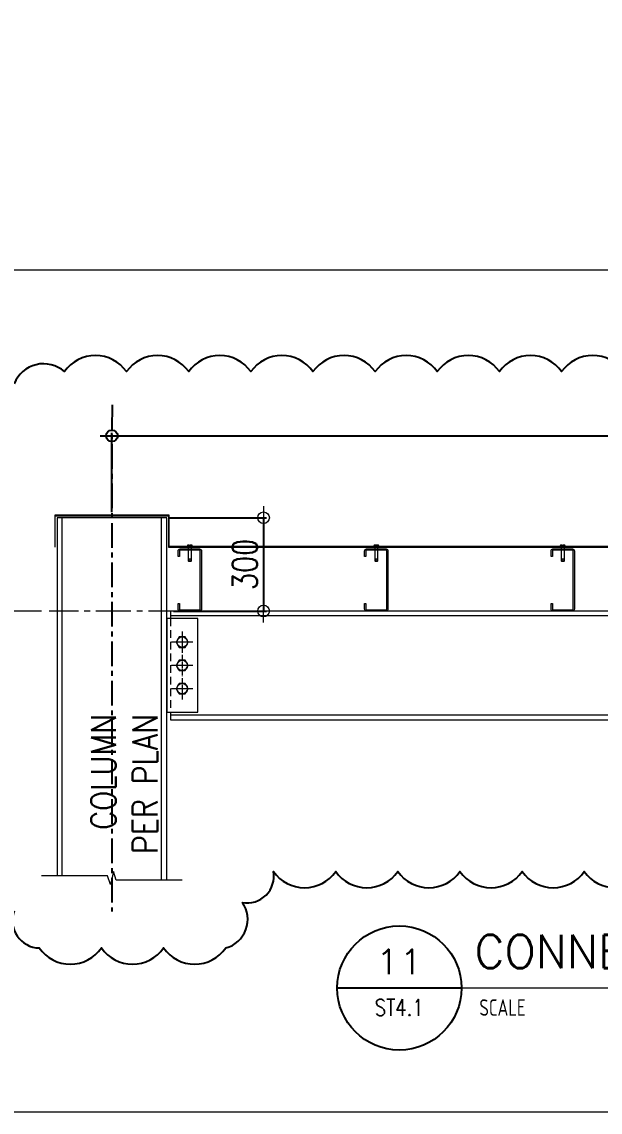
# Model space of a CAD drawing. Header units: millimetres. Extents: x -14320 to 437400, y -59080 to 73710.
# Drawn here: x 33216 to 35077, y 0 to 3512 of the extents above; entities that cross this region are included whole.
import ezdxf
from ezdxf.enums import TextEntityAlignment as Align

# ---------------------------------------------------------------- set-up
doc = ezdxf.new("R2010")
doc.units = ezdxf.units.MM
doc.header["$LTSCALE"] = 10
doc.header["$MEASUREMENT"] = 0
for name, pattern in [('CENTER', [50.8, 31.75, -6.35, 6.35, -6.35]), ('CENTER2', [1.125, 0.75, -0.125, 0.125, -0.125]), ('HIDDEN', [0.375, 0.25, -0.125]), ('PHANTOM2', [1.25, 0.625, -0.125, 0.125, -0.125, 0.125, -0.125])]:
    doc.linetypes.add(name, pattern=pattern)
for name, color, linetype, lineweight in [('.1 - NUMBER 9', 9, 'Continuous', 9), ('BOLT', 33, 'Continuous', 20), ('CEE STEEL PURLINS', 46, 'Continuous', 15), ('GUTTER', 1, 'Continuous', 15), ('HATCH 000', 251, 'Continuous', 5), ('OUTLINE', 1, 'HIDDEN', 15), ('REVCLOUD', 6, 'Continuous', 25), ('S-ANNO-DIMS', 1, 'Continuous', 5), ('S-Anno-Symb', 143, 'PHANTOM2', 13), ('S-Anno-Text', 52, 'Continuous', 15), ('S-BEAM-IDEN', 2, 'Continuous', 9), ('S-BRACE', 2, 'Continuous', 9), ('S-DETL-FAST', 40, 'Continuous', 9), ('S-DETL-LN03', 3, 'Continuous', 9), ('S_GRID LINES', 252, 'Continuous', 5)]:
    doc.layers.add(name, color=color, linetype=linetype, lineweight=lineweight)
for name, color, linetype in [('A-ANNO_DIM', 1, 'Continuous'), ('A-NEW', 240, 'Continuous'), ('A_LINE', 1, 'Continuous'), ('TARGET-MAIN', 1, 'Continuous')]:
    doc.layers.add(name, color=color, linetype=linetype)
doc.layers.add('S-DETL-GRID', color=62, linetype='Continuous', lineweight=9, plot=False)
doc.styles.add('1', font='simplex.shx', dxfattribs={"width": 0.85, "height": 40})
doc.styles.add('ARCHITEXT', font='architxt.shx', dxfattribs={"width": 0.85})
doc.styles.add('ROMANS', font='romans.shx', dxfattribs={"width": 0.8, "height": 80})
doc.styles.add('SIMPLEX', font='SIMPLEX.shx', dxfattribs={"width": 1.1})
doc.dimstyles.new('DDIM 20', dxfattribs={"dimtxt": 80, "dimasz": 0.5, "dimexe": 10, "dimexo": 10, "dimgap": 20, "dimtad": 1, "dimdec": 0, "dimrnd": 1, "dimdsep": 46, "dimtxsty": 'ROMANS', "dimblk1": 'ESCADIM_ARW', "dimblk2": 'ESCADIM_ARW', "dimsah": 1, "dimcen": 5, "dimclrd": 1, "dimclre": 1, "dimclrt": 52, "dimadec": 0, "dimazin": 0, "dimtfac": 1, "dimtdec": 0, "dimtofl": 0, "dimtmove": 0, "dimatfit": 3, "dimldrblk": 'ESCADIM_ARW', "dimfxl": 1, "dimtolj": 1, "dimtzin": 0, "dimarcsym": 0})

# ---------------------------------------------------------------- blocks, each defined once
blk = doc.blocks.new('TARGET-DWGLABEL')
at = {"layer": 'TARGET-MAIN'}
blk.add_line((-7.5, 0), (7.5, 0), dxfattribs=at)
blk.add_circle((0, 0), 7.5, dxfattribs=at)
at = {"layer": 'TARGET-MAIN', "color": 2, "style": 'ARCHITEXT', "width": 0.85}
blk.add_text('SCALE', height=2, dxfattribs=at).set_placement((9.66, -2.36), align=Align.MIDDLE_LEFT)
at = {"layer": 'TARGET-MAIN', "color": 6, "style": 'ARCHITEXT', "width": 0.85}
blk.add_attdef('DRAWING_TITLE', text='', height=5, dxfattribs=at).set_placement((9.08, 4.41), align=Align.MIDDLE_LEFT)
at = {"layer": 'TARGET-MAIN', "color": 4, "style": 'ARCHITEXT', "width": 0.85}
blk.add_attdef('DWG_NO.', text='', height=3, dxfattribs=at).set_placement((0, 3.17), align=Align.MIDDLE_CENTER)
at = {"layer": 'TARGET-MAIN', "color": 3, "style": 'ARCHITEXT', "width": 0.85}
blk.add_attdef('SHT_NO.', text='', height=2, dxfattribs=at).set_placement((-0.02, -2.36), align=Align.MIDDLE_CENTER)
at = {"layer": 'TARGET-MAIN', "color": 2, "style": 'ARCHITEXT', "width": 0.85}
blk.add_attdef('SCALE', text='', height=2, dxfattribs=at).set_placement((69.6, -2.36), align=Align.MIDDLE_RIGHT)
blk = doc.blocks.new('HBOLTP')
at = {"color": 0, "linetype": 'ByBlock'}
blk.add_lwpolyline([(-0.25, 0.433), (-0.5, 0), (-0.25, -0.433), (0.25, -0.433), (0.5, 0), (0.25, 0.433)], close=True, dxfattribs=at)
blk.add_circle((0, 0), 0.433, dxfattribs=at)
blk = doc.blocks.new('ESCADIM_ARW')
at = {"color": 9}
blk.add_line((75, 0), (-75, 0), dxfattribs=at)
blk.add_circle((0, 0), 37.5, dxfattribs=at)
blk = doc.blocks.new('*D301')
at = {"layer": 'A-ANNO_DIM', "color": 1, "lineweight": -2, "transparency": 16777216}
for p, q in [((33505.4, 1932.6), (33505.4, 2188.3)), ((33505.9, 2178.3), (37104.9, 2178.3)), ((37105.4, 1940.6), (37105.4, 2188.3))]:
    blk.add_line(p, q, dxfattribs=at)
at = {"layer": 'Defpoints', "color": 0, "transparency": 16777216}
for p in [(37105.4, 2178.3), (33505.4, 1922.6), (37105.4, 1930.6)]:
    blk.add_point(p, dxfattribs=at)
at = {"layer": 'A-ANNO_DIM', "color": 1, "lineweight": -2, "transparency": 16777216, "xscale": 0.5, "yscale": 0.5, "zscale": 0.5, "rotation": 180}
blk.add_blockref('ESCADIM_ARW', (33505.4, 2178.3), dxfattribs=at)
at = {"layer": 'A-ANNO_DIM', "color": 1, "lineweight": -2, "transparency": 16777216, "xscale": 0.5, "yscale": 0.5, "zscale": 0.5}
blk.add_blockref('ESCADIM_ARW', (37105.4, 2178.3), dxfattribs=at)
at = {"layer": 'A-ANNO_DIM', "color": 52, "transparency": 16777216, "insert": (35305.4, 2238.3), "char_height": 80, "attachment_point": 5, "style": 'ROMANS'}
blk.add_mtext('\\A1;3600', dxfattribs=at)
blk = doc.blocks.new('*D302')
at = {"layer": 'Defpoints', "color": 0, "transparency": 16777216}
for p in [(33681.8, 1914.6), (33693.8, 1614.1), (33993.4, 1614.1)]:
    blk.add_point(p, dxfattribs=at)
at = {"layer": 'S-BEAM-IDEN', "color": 1, "lineweight": -2, "transparency": 16777216}
for p, q in [((33691.8, 1914.6), (34003.4, 1914.6)), ((33993.4, 1914.1), (33993.4, 1614.6)), ((33703.8, 1614.1), (34003.4, 1614.1))]:
    blk.add_line(p, q, dxfattribs=at)
at = {"layer": 'S-BEAM-IDEN', "color": 1, "lineweight": -2, "transparency": 16777216, "xscale": 0.5, "yscale": 0.5, "zscale": 0.5}
for p, rotation in [((33993.4, 1914.6), 90), ((33993.4, 1614.1), 270)]:
    blk.add_blockref('ESCADIM_ARW', p, dxfattribs=dict(at, rotation=rotation))
at = {"layer": 'S-BEAM-IDEN', "color": 52, "transparency": 16777216, "insert": (33933.4, 1764.3), "char_height": 80, "attachment_point": 5, "rotation": 90, "style": 'ROMANS'}
blk.add_mtext('\\A1;300', dxfattribs=at)

msp = doc.modelspace()

# ---------------------------------------------------------------- hatches: boundary and pattern name
at = {"layer": 'HATCH 000'}
h = msp.add_hatch(color=33, dxfattribs=at)
edge = h.paths.add_edge_path()
edge.add_line((33718.8, 1790.2), (33718.8, 1808.2))
edge.add_arc((33724.8, 1808.2), 6, 89.9962, 179.9962, ccw=False)
edge.add_line((33724.8, 1814.2), (33787.8, 1814.2))
edge.add_arc((33787.8, 1808.2), 6, -0.0038, 89.9962, ccw=False)
edge.add_line((33793.8, 1808.2), (33793.8, 1620.1))
edge.add_arc((33787.8, 1620.1), 6, 269.9962, 359.9962, ccw=False)
edge.add_line((33787.8, 1614.1), (33724.8, 1614.1))
edge.add_arc((33724.8, 1620.1), 6, 179.9962, 269.9962, ccw=False)
edge.add_line((33718.8, 1620.1), (33718.8, 1638.1))
edge.add_line((33718.8, 1638.1), (33722.8, 1638.1))
edge.add_line((33722.8, 1638.1), (33722.8, 1620.1))
edge.add_arc((33724.8, 1620.1), 2, 179.9962, 269.9962)
edge.add_line((33724.8, 1618.1), (33787.8, 1618.1))
edge.add_arc((33787.8, 1620.1), 2, 269.9962, 359.9962)
edge.add_line((33789.8, 1620.1), (33789.8, 1808.2))
edge.add_arc((33787.8, 1808.2), 2, 359.9962, 449.9962)
edge.add_line((33787.8, 1810.2), (33724.8, 1810.2))
edge.add_arc((33724.8, 1808.2), 2, 89.9962, 179.9962)
edge.add_line((33722.8, 1808.2), (33722.8, 1790.2))
edge.add_line((33722.8, 1790.2), (33718.8, 1790.2))
h = msp.add_hatch(color=33, dxfattribs=at)
edge = h.paths.add_edge_path()
edge.add_line((34318.8, 1790.2), (34318.8, 1808.2))
edge.add_arc((34324.8, 1808.2), 6, 89.9962, 179.9962, ccw=False)
edge.add_line((34324.8, 1814.2), (34387.8, 1814.2))
edge.add_arc((34387.8, 1808.2), 6, -0.0038, 89.9962, ccw=False)
edge.add_line((34393.8, 1808.2), (34393.8, 1620.1))
edge.add_arc((34387.8, 1620.1), 6, 269.9962, 359.9962, ccw=False)
edge.add_line((34387.8, 1614.1), (34324.8, 1614.1))
edge.add_arc((34324.8, 1620.1), 6, 179.9962, 269.9962, ccw=False)
edge.add_line((34318.8, 1620.1), (34318.8, 1638.1))
edge.add_line((34318.8, 1638.1), (34322.8, 1638.1))
edge.add_line((34322.8, 1638.1), (34322.8, 1620.1))
edge.add_arc((34324.8, 1620.1), 2, 179.9962, 269.9962)
edge.add_line((34324.8, 1618.1), (34387.8, 1618.1))
edge.add_arc((34387.8, 1620.1), 2, 269.9962, 359.9962)
edge.add_line((34389.8, 1620.1), (34389.8, 1808.2))
edge.add_arc((34387.8, 1808.2), 2, 359.9962, 449.9962)
edge.add_line((34387.8, 1810.2), (34324.8, 1810.2))
edge.add_arc((34324.8, 1808.2), 2, 89.9962, 179.9962)
edge.add_line((34322.8, 1808.2), (34322.8, 1790.2))
edge.add_line((34322.8, 1790.2), (34318.8, 1790.2))
h = msp.add_hatch(color=33, dxfattribs=at)
edge = h.paths.add_edge_path()
edge.add_line((34918.8, 1790.2), (34918.8, 1808.2))
edge.add_arc((34924.8, 1808.2), 6, 89.9962, 179.9962, ccw=False)
edge.add_line((34924.8, 1814.2), (34987.8, 1814.2))
edge.add_arc((34987.8, 1808.2), 6, -0.0038, 89.9962, ccw=False)
edge.add_line((34993.8, 1808.2), (34993.8, 1620.1))
edge.add_arc((34987.8, 1620.1), 6, 269.9962, 359.9962, ccw=False)
edge.add_line((34987.8, 1614.1), (34924.8, 1614.1))
edge.add_arc((34924.8, 1620.1), 6, 179.9962, 269.9962, ccw=False)
edge.add_line((34918.8, 1620.1), (34918.8, 1638.1))
edge.add_line((34918.8, 1638.1), (34922.8, 1638.1))
edge.add_line((34922.8, 1638.1), (34922.8, 1620.1))
edge.add_arc((34924.8, 1620.1), 2, 179.9962, 269.9962)
edge.add_line((34924.8, 1618.1), (34987.8, 1618.1))
edge.add_arc((34987.8, 1620.1), 2, 269.9962, 359.9962)
edge.add_line((34989.8, 1620.1), (34989.8, 1808.2))
edge.add_arc((34987.8, 1808.2), 2, 359.9962, 449.9962)
edge.add_line((34987.8, 1810.2), (34924.8, 1810.2))
edge.add_arc((34924.8, 1808.2), 2, 89.9962, 179.9962)
edge.add_line((34922.8, 1808.2), (34922.8, 1790.2))
edge.add_line((34922.8, 1790.2), (34918.8, 1790.2))

# ---------------------------------------------------------------- linework, layer by layer
at = {"layer": '.1 - NUMBER 9', "color": 1}
msp.add_lwpolyline([(33731.8, 747.2), (33519.4, 747.2), (33510.2, 775), (33500.7, 733.3), (33491.6, 761.1), (33279, 761.1)], dxfattribs=at)
at = {"layer": 'A-NEW', "color": 253, "linetype": 'CENTER', "ltscale": 0.25}
msp.add_line((33505.9, 2278.3), (33505.4, 646.1), dxfattribs=at)
at = {"layer": 'A_LINE', "color": 1, "lineweight": 13}
msp.add_line((34230.5, 400), (36380.3, 400), dxfattribs=at)
at = {"layer": 'BOLT', "color": 253}
for p, q in [((33755.5, 1826.7), (33751.3, 1826.7)), ((33755.5, 1824.1), (33755.5, 1826.7)), ((33757.2, 1826.7), (33757.2, 1824.1)), ((33761.5, 1826.7), (33757.2, 1826.7)), ((34355.5, 1826.7), (34351.3, 1826.7)), ((34355.5, 1824.1), (34355.5, 1826.7)), ((34357.2, 1826.7), (34357.2, 1824.1)), ((34361.5, 1826.7), (34357.2, 1826.7)), ((34955.5, 1826.6), (34951.3, 1826.6)), ((34955.5, 1824.1), (34955.5, 1826.6)), ((34957.2, 1826.6), (34957.2, 1824.1)), ((34961.5, 1826.6), (34957.2, 1826.6)), ((33748.5, 1823.2), (33748.5, 1823.9)), ((33748.5, 1823.2), (33764.3, 1823.2)), ((33752.4, 1774.2), (33752.4, 1822.5)), ((33757.2, 1824.1), (33755.5, 1824.1)), ((33760.4, 1822.5), (33760.4, 1774.2)), ((33764.3, 1823.2), (33764.3, 1823.9)), ((34348.5, 1823.2), (34348.5, 1823.9)), ((34348.5, 1823.2), (34364.3, 1823.2)), ((34352.4, 1774.2), (34352.4, 1822.4)), ((34357.2, 1824.1), (34355.5, 1824.1)), ((34360.4, 1822.4), (34360.4, 1774.2)), ((34364.3, 1823.2), (34364.3, 1823.9)), ((34948.5, 1823.1), (34948.5, 1823.8)), ((34948.5, 1823.1), (34964.3, 1823.1)), ((34952.4, 1774.1), (34952.4, 1822.4)), ((34957.2, 1824.1), (34955.5, 1824.1)), ((34960.4, 1822.4), (34960.4, 1774.1)), ((34964.3, 1823.1), (34964.3, 1823.8)), ((33760.4, 1781.2), (33752.4, 1781.2)), ((33760.4, 1774.2), (33752.4, 1774.2)), ((33753.4, 1773.2), (33752.4, 1774.2)), ((33759.4, 1773.2), (33753.4, 1773.2)), ((33760.4, 1774.2), (33759.4, 1773.2)), ((34360.4, 1781.2), (34352.4, 1781.2)), ((34360.4, 1774.2), (34352.4, 1774.2)), ((34353.4, 1773.2), (34352.4, 1774.2)), ((34359.4, 1773.2), (34353.4, 1773.2)), ((34360.4, 1774.2), (34359.4, 1773.2)), ((34960.4, 1781.1), (34952.4, 1781.1)), ((34960.4, 1774.1), (34952.4, 1774.1)), ((34953.4, 1773.1), (34952.4, 1774.1)), ((34959.4, 1773.1), (34953.4, 1773.1)), ((34960.4, 1774.1), (34959.4, 1773.1))]:
    msp.add_line(p, q, dxfattribs=at)
at = {"layer": 'BOLT', "color": 253, "linetype": 'HIDDEN'}
for p, q in [((33753.4, 1781.2), (33753.4, 1774.2)), ((33759.4, 1781.2), (33759.4, 1774.2)), ((34353.4, 1781.2), (34353.4, 1774.2)), ((34359.4, 1781.2), (34359.4, 1774.2)), ((34953.4, 1781.1), (34953.4, 1774.1)), ((34959.4, 1781.1), (34959.4, 1774.1))]:
    msp.add_line(p, q, dxfattribs=at)
at = {"layer": 'BOLT', "color": 253}
for centre, radius, start, end in [((33751.3, 1823.9), 2.8, 90.0527, 179.951), ((33761.4, 1823.9), 2.8, 0.0484, 89.947), ((34351.3, 1823.9), 2.8, 90.0527, 179.951), ((34361.4, 1823.9), 2.8, 0.0484, 89.947), ((34951.3, 1823.8), 2.8, 90.0527, 179.951), ((34961.4, 1823.8), 2.8, 0.0484, 89.947), ((33751.6, 1822.5), 0.766, 9.4861, 89.7091), ((33761.1, 1822.5), 0.766, 90.2898, 170.5137), ((34351.6, 1822.4), 0.766, 9.4861, 89.7091), ((34361.1, 1822.4), 0.766, 90.2898, 170.5137), ((34951.6, 1822.4), 0.766, 9.4861, 89.7091), ((34961.1, 1822.4), 0.766, 90.2898, 170.5137)]:
    msp.add_arc(centre, radius, start, end, dxfattribs=at)
at = {"layer": 'CEE STEEL PURLINS'}
for points in [[(33718.8, 1790.2), (33718.8, 1808.2, -0.414214), (33724.8, 1814.2), (33787.8, 1814.2, -0.414214), (33793.8, 1808.2), (33793.8, 1620.1, -0.414214), (33787.8, 1614.1), (33724.8, 1614.1, -0.414214), (33718.8, 1620.1), (33718.8, 1638.1), (33722.8, 1638.1), (33722.8, 1620.1, 0.414214), (33724.8, 1618.1), (33787.8, 1618.1, 0.414214), (33789.8, 1620.1), (33789.8, 1808.2, 0.414214), (33787.8, 1810.2), (33724.8, 1810.2, 0.414214), (33722.8, 1808.2), (33722.8, 1790.2), (33718.8, 1790.2)], [(34318.8, 1790.2), (34318.8, 1808.2, -0.414214), (34324.8, 1814.2), (34387.8, 1814.2, -0.414214), (34393.8, 1808.2), (34393.8, 1620.1, -0.414214), (34387.8, 1614.1), (34324.8, 1614.1, -0.414214), (34318.8, 1620.1), (34318.8, 1638.1), (34322.8, 1638.1), (34322.8, 1620.1, 0.414214), (34324.8, 1618.1), (34387.8, 1618.1, 0.414214), (34389.8, 1620.1), (34389.8, 1808.2, 0.414214), (34387.8, 1810.2), (34324.8, 1810.2, 0.414214), (34322.8, 1808.2), (34322.8, 1790.2), (34318.8, 1790.2)], [(34918.8, 1790.2), (34918.8, 1808.2, -0.414214), (34924.8, 1814.2), (34987.8, 1814.2, -0.414214), (34993.8, 1808.2), (34993.8, 1620.1, -0.414214), (34987.8, 1614.1), (34924.8, 1614.1, -0.414214), (34918.8, 1620.1), (34918.8, 1638.1), (34922.8, 1638.1), (34922.8, 1620.1, 0.414214), (34924.8, 1618.1), (34987.8, 1618.1, 0.414214), (34989.8, 1620.1), (34989.8, 1808.2, 0.414214), (34987.8, 1810.2), (34924.8, 1810.2, 0.414214), (34922.8, 1808.2), (34922.8, 1790.2), (34918.8, 1790.2)]]:
    msp.add_lwpolyline(points, format="xyb", dxfattribs=at)
at = {"layer": 'GUTTER'}
msp.add_lwpolyline([(33323.4, 1820.5), (33323.4, 1920.5), (33688.2, 1920.5), (33688.2, 1820.2), (36505.4, 1820.2), (36505.4, 1645.1), (36530.4, 1620.1), (36730.4, 1620.1), (36799.4, 1689.1), (36799.4, 2161.4), (36817.1, 2179.1), (36815.7, 2180.5), (36797.4, 2162.2), (36797.4, 1689.9), (36729.6, 1622.1), (36531.2, 1622.1), (36507.4, 1645.9), (36507.4, 1822.2), (33690.2, 1822.2), (33690.2, 1922.5), (33321.4, 1922.5), (33321.4, 1820.5), (33323.4, 1820.5)], dxfattribs=at)
at = {"layer": 'OUTLINE', "linetype": 'HIDDEN', "ltscale": 10}
msp.add_line((33693.8, 1589.9), (33693.8, 1288), dxfattribs=at)
at = {"layer": 'REVCLOUD', "ltscale": 0.05}
for points in [[(35152.6, 2385, 0.520567), (34952.6, 2385, 0.520567), (34752.6, 2385, 0.520567), (34552.6, 2385, 0.520567), (34352.6, 2385, 0.520567), (34152.6, 2385, 0.520567), (33952.6, 2385, 0.520567), (33752.6, 2385, 0.520567), (33552.6, 2385, 0.520567), (33352.6, 2385, 0.520567), (33191.5, 2346.1, 0.520567)], [(33191.5, 648.5, 0.520567), (33271.8, 528.8, 0.520567), (33471.8, 528.8, 0.520567), (33671.8, 528.8, 0.520567), (33871.8, 528.8, 0.520567), (33925.3, 675.2, 0.520567), (34025.6, 775, 0.520567), (34225.6, 775, 0.520567), (34425.6, 775, 0.520567), (34625.6, 775, 0.520567), (34825.6, 775, 0.520567), (35025.6, 775, 0.520567), (35225.6, 775, 0.520567)]]:
    msp.add_lwpolyline(points, format="xyb", dxfattribs=at)
at = {"layer": 'S-ANNO-DIMS', "linetype": 'CENTER2'}
for p, q in [((33731.8, 1548.3), (33731.8, 1479.6)), ((33766.2, 1514), (33697.4, 1514)), ((33731.8, 1473.3), (33731.8, 1404.6)), ((33766.2, 1439), (33697.4, 1439)), ((33731.8, 1398.3), (33731.8, 1329.6)), ((33766.2, 1364), (33697.4, 1364))]:
    msp.add_line(p, q, dxfattribs=at)
at = {"layer": 'S-Anno-Symb', "color": 1, "linetype": 'Continuous', "ltscale": 5}
msp.add_line((33279, 1614.1), (32476.6, 1614.1), dxfattribs=at)
at = {"layer": 'S-BRACE', "color": 254, "ltscale": 0.05}
msp.add_lwpolyline([(33781.8, 1589.9), (33681.8, 1589.9), (33681.8, 1288), (33781.8, 1288)], close=True, dxfattribs=at)
at = {"layer": 'S-DETL-GRID'}
msp.add_line((48600, 2712), (29160, 2712), dxfattribs=at)
at = {"layer": 'S-DETL-GRID', "color": 252}
msp.add_lwpolyline([(29160, 13560), (48600, 13560), (48600, 0), (29160, 0)], close=True, dxfattribs=at)
at = {"layer": 'S-DETL-LN03'}
for p, q in [((33345.4, 761.1), (33345.4, 1914.6)), ((33665.4, 747.2), (33665.4, 1914.6)), ((36793.4, 1599), (33693.8, 1599)), ((36793.4, 1278.9), (33693.8, 1278.9))]:
    msp.add_line(p, q, dxfattribs=at)
for points in [[(33681.8, 747.2), (33681.8, 1914.6), (33329, 1914.6), (33329, 761.1)], [(36793.4, 1589.9), (36793.4, 1614.1), (33693.8, 1614.1), (33693.8, 1589.9)], [(33693.8, 1288), (33693.8, 1263.8), (36793.4, 1263.8), (36793.4, 1288)]]:
    msp.add_lwpolyline(points, dxfattribs=at)
at = {"layer": 'S_GRID LINES', "linetype": 'CENTER2', "ltscale": 15}
msp.add_line((37785.5, 1614.1), (33304, 1614.1), dxfattribs=at)

# ---------------------------------------------------------------- block references
at = {"layer": 'S-DETL-FAST', "linetype": 'ByBlock', "xscale": 38.97000000008848, "yscale": 38.97000000008848, "zscale": 38.97000000008848}
for p in [(33731.8, 1514), (33731.8, 1439), (33731.8, 1364)]:
    msp.add_blockref('HBOLTP', p, dxfattribs=at)
at = {"layer": 'TARGET-MAIN', "color": 1, "lineweight": 13}
ref = msp.add_blockref('TARGET-DWGLABEL', (34430.5, 400), dxfattribs=dict(at, xscale=26.66666666666666, yscale=26.66666666666666, zscale=26.66666666666666))
ref.add_attrib('DWG_NO.', '11', dxfattribs={"color": 4, "height": 80, "style": 'SIMPLEX', "width": 1.1}).set_placement((34430.5, 484.6), align=Align.MIDDLE_CENTER)
ref.add_attrib('SHT_NO.', 'ST4.1', dxfattribs={"color": 3, "height": 53.33, "style": 'SIMPLEX', "width": 0.8}).set_placement((34430.1, 337.2), align=Align.MIDDLE_CENTER)
ref.add_attrib('DRAWING_TITLE', 'CONNECTION DETAIL', dxfattribs={"color": 5, "height": 106.667, "style": 'SIMPLEX'}).set_placement((34672.6, 517.5), align=Align.MIDDLE_LEFT)
ref.add_attrib('SCALE', '1 : 20MTS', dxfattribs={"color": 2, "height": 53.33, "style": 'ARCHITEXT', "width": 0.85}).set_placement((36267.1, 337.2), align=Align.MIDDLE_RIGHT)

# ---------------------------------------------------------------- texts
at = {"layer": 'S-Anno-Text', "insert": (33651.8, 1282.5), "char_height": 80, "width": 1928.978, "attachment_point": 9, "rotation": 90, "style": '1'}
msp.add_mtext('COLUMN\\PPER PLAN', dxfattribs=at)

# ---------------------------------------------------------------- dimensions: what is measured, and where the dimension line sits
at = {"layer": 'A-ANNO_DIM'}
dim = msp.add_linear_dim(base=(37105.4, 2178.3), p1=(33505.4, 1922.6), p2=(37105.4, 1930.6), dimstyle='DDIM 20', dxfattribs=at)
dim.commit()
dim.dimension.update_dxf_attribs({"geometry": '*D301', "text_midpoint": (35305.4, 2238.3)})
at = {"layer": 'S-BEAM-IDEN'}
dim = msp.add_linear_dim(base=(33993.3663, 1614.089), p1=(33681.8076, 1914.5788), p2=(33693.8076, 1614.089), angle=90, dimstyle='DDIM 20', dxfattribs=at)
dim.commit()
dim.dimension.update_dxf_attribs({"geometry": '*D302', "text_midpoint": (33933.3663, 1764.3339)})

doc.saveas('drawing.dxf')
